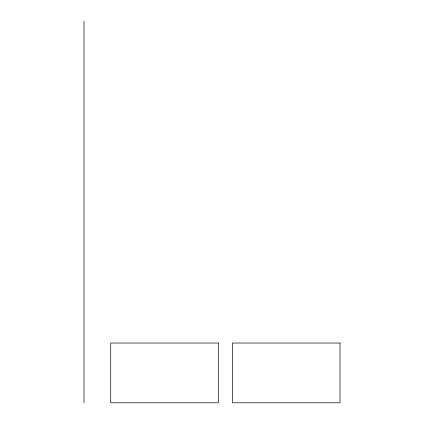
<?xml version="1.0" encoding="UTF-8"?>
<svg xmlns="http://www.w3.org/2000/svg" width="424" height="424" viewBox="0 0 424 424"><rect width="100%" height="100%" fill="white"/><g stroke="black" fill="none" stroke-linecap="round" stroke-linejoin="round"><path stroke-width="0.64" d="M83.984 21.2L83.984 402.8M218.296 343.032L110.717 343.032L110.717 402.8L218.296 402.8L218.296 343.032M340.016 343.032L232.432 343.032L232.432 402.8L340.016 402.8L340.016 343.032"/></g></svg>
